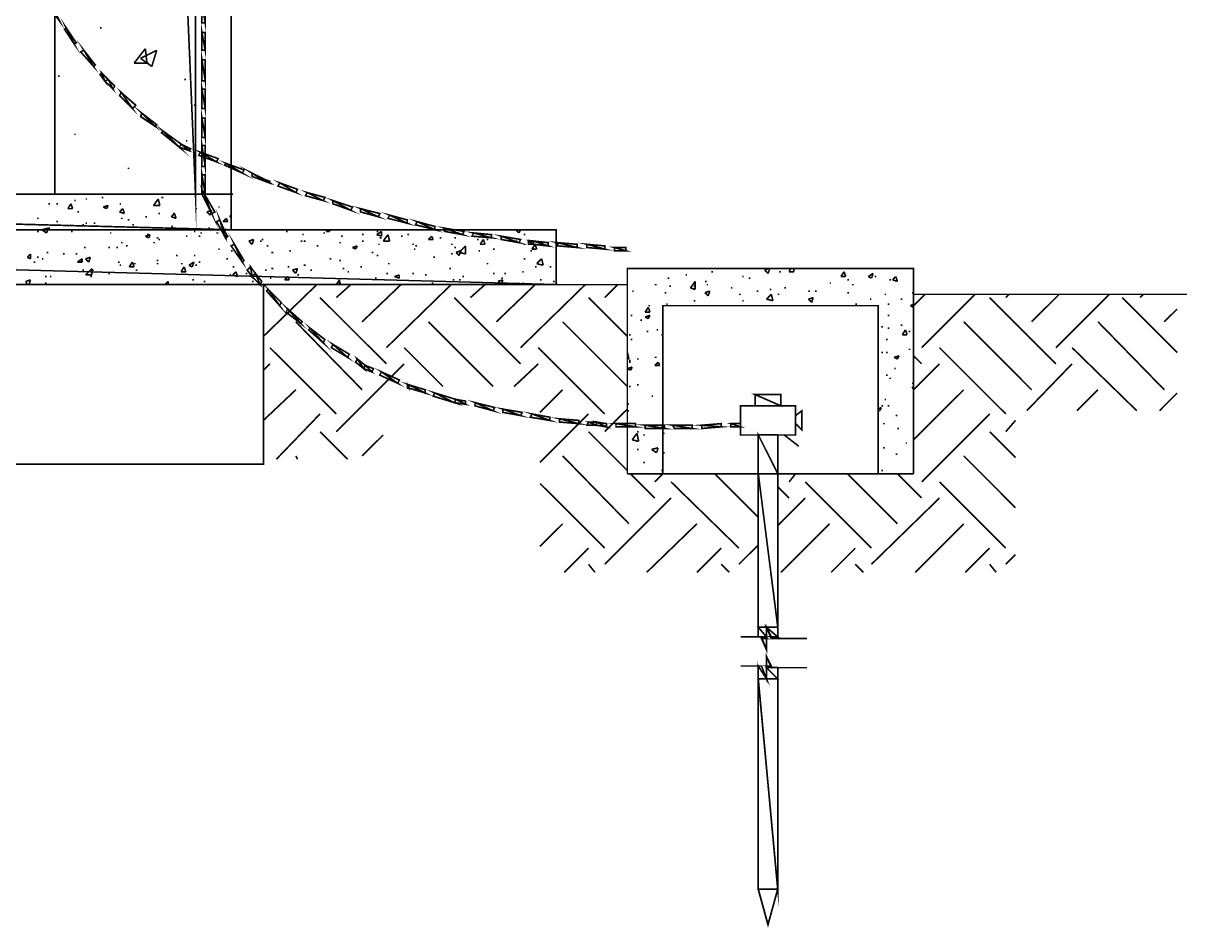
# Model space of a CAD drawing. Header units: metres. Extents: x -593 to 248, y 430 to 1024.
# Drawn here: x -481.19 to -450.65, y 848.84 to 872.57 of the extents above; entities that cross this region are included whole.
import ezdxf

# ---------------------------------------------------------------- set-up
doc = ezdxf.new("R2010")
doc.units = ezdxf.units.M
doc.header["$MEASUREMENT"] = 0
for name, color, linetype in [('C00-00-00-BLACK', 7, 'Continuous'), ('C00-FF-00', 3, 'Continuous'), ('C93-95-97', 253, 'Continuous'), ('C95-49-00', 34, 'Continuous'), ('CFD-AF-16', 40, 'Continuous')]:
    doc.layers.add(name, color=color, linetype=linetype)

msp = doc.modelspace()

# ---------------------------------------------------------------- linework, layer by layer
at = {"layer": 'C00-00-00-BLACK', "const_width": 0.0423}
for points in [[(-480.361, 966.467), (-480.361, 868.083)], [(-476.674, 868.083), (-476.674, 958.754)], [(-476.674, 908.564), (-475.74, 908.564), (-475.74, 868.083)], [(-479.176, 872.449), (-479.134, 872.449)], [(-478.285, 871.517), (-477.989, 871.899)], [(-478.115, 871.645), (-477.692, 871.856)], [(-477.946, 871.517), (-477.989, 871.899)], [(-477.819, 871.433), (-477.692, 871.856)], [(-478.285, 871.517), (-477.903, 871.517)], [(-478.115, 871.645), (-477.819, 871.433)], [(-476.843, 871.687), (-476.801, 871.687)], [(-480.277, 871.177), (-480.235, 871.177)], [(-476.97, 871.091), (-476.927, 871.091)], [(-476.715, 870.415), (-476.674, 870.415)], [(-479.854, 869.653), (-479.812, 869.653)], [(-476.927, 869.483), (-476.885, 869.483)], [(-478.454, 868.761), (-478.412, 868.761)], [(-511.45, 868.083), (-475.74, 868.083)], [(-480.534, 867.83), (-480.491, 867.83)], [(-480.319, 867.83), (-480.277, 867.83)], [(-480.022, 867.703), (-479.938, 867.83)], [(-479.896, 867.703), (-479.938, 867.83)], [(-479.854, 867.914), (-479.812, 867.914)], [(-479.685, 868.083), (-479.642, 868.083)], [(-479.642, 868.083), (-479.599, 868.083)], [(-479.557, 867.956), (-479.515, 867.956)], [(-479.134, 867.999), (-479.092, 867.999)], [(-478.665, 867.83), (-478.624, 867.83)], [(-478.581, 868.083), (-478.538, 868.083)], [(-477.776, 867.787), (-477.65, 867.956)], [(-477.607, 867.787), (-477.65, 867.956)], [(-477.566, 867.999), (-477.52, 867.999)], [(-475.74, 868.083), (-475.74, 867.15)], [(-480.022, 867.703), (-479.896, 867.703)], [(-479.769, 867.617), (-479.726, 867.617)], [(-479.092, 867.746), (-478.962, 867.787)], [(-479.092, 867.746), (-479.007, 867.703)], [(-479.007, 867.703), (-478.962, 867.787)], [(-478.665, 867.617), (-478.581, 867.703)], [(-478.665, 867.617), (-478.538, 867.576)], [(-478.538, 867.576), (-478.581, 867.703)], [(-477.989, 867.491), (-477.946, 867.491)], [(-477.776, 867.787), (-477.607, 867.787)], [(-477.65, 867.576), (-477.607, 867.576)], [(-477.308, 867.491), (-477.224, 867.576)], [(-477.308, 867.491), (-477.181, 867.449)], [(-477.266, 867.576), (-477.224, 867.576)], [(-477.181, 867.449), (-477.224, 867.576)], [(-476.674, 867.703), (-476.631, 867.703)], [(-476.377, 867.617), (-476.249, 867.66)], [(-476.377, 867.617), (-476.292, 867.533)], [(-476.292, 867.533), (-476.249, 867.66)], [(-476.079, 867.746), (-476.036, 867.746)], [(-475.782, 867.491), (-475.74, 867.533)], [(-475.782, 867.491), (-475.74, 867.491)], [(-480.83, 867.449), (-480.787, 867.449)], [(-480.703, 867.15), (-480.534, 867.191)], [(-480.577, 867.065), (-480.534, 867.191)], [(-480.534, 867.191), (-480.491, 867.191)], [(-480.319, 867.364), (-480.277, 867.364)], [(-479.642, 867.28), (-479.599, 867.28)], [(-479.557, 867.321), (-479.515, 867.321)], [(-479.346, 867.321), (-479.303, 867.321)], [(-478.624, 867.449), (-478.581, 867.449)], [(-478.454, 867.407), (-478.412, 867.407)], [(-478.328, 867.28), (-478.285, 867.28)], [(-477.308, 867.237), (-477.266, 867.237)], [(-476.335, 867.191), (-476.292, 867.191)], [(-475.952, 867.364), (-475.866, 867.449)], [(-475.952, 867.364), (-475.824, 867.364)], [(-475.824, 867.364), (-475.866, 867.449)], [(-480.957, 867.15), (-480.914, 867.15)], [(-480.83, 867.107), (-480.787, 867.107)], [(-480.703, 867.15), (-480.577, 867.065)], [(-480.361, 867.15), (-480.319, 867.15)], [(-479.938, 867.107), (-479.896, 867.107)], [(-478.92, 867.065), (-478.877, 867.065)], [(-477.989, 866.981), (-477.862, 867.022)], [(-477.989, 866.981), (-477.903, 866.938)], [(-477.946, 867.022), (-477.903, 867.022)], [(-477.903, 866.938), (-477.862, 867.022)], [(-477.692, 866.938), (-477.65, 866.938)], [(-477.65, 866.895), (-477.607, 866.895)], [(-476.927, 866.981), (-476.885, 866.981)], [(-476.715, 867.107), (-476.674, 867.107)], [(-476.588, 866.981), (-476.547, 866.981)], [(-476.547, 867.065), (-476.504, 867.065)], [(-476.123, 867.065), (-476.079, 867.065)], [(-475.909, 866.938), (-475.866, 866.938)], [(-475.74, 867.15), (-467.215, 867.15), (-467.215, 865.71)], [(-475.401, 867.15), (-475.358, 867.15)], [(-475.317, 867.15), (-475.274, 867.15)], [(-475.274, 866.854), (-475.147, 866.895)], [(-475.19, 866.768), (-475.147, 866.895)], [(-474.935, 866.895), (-474.893, 866.895)], [(-474.298, 867.107), (-474.256, 867.107)], [(-473.874, 867.022), (-473.833, 867.022)], [(-473.704, 867.15), (-473.62, 867.15)], [(-473.62, 867.15), (-473.577, 867.15)], [(-473.324, 867.065), (-473.281, 867.065)], [(-473.24, 867.107), (-473.24, 867.15)], [(-473.24, 867.107), (-473.152, 867.107)], [(-473.152, 867.107), (-473.152, 867.15)], [(-472.855, 866.981), (-472.813, 866.981)], [(-472.305, 867.022), (-472.263, 867.022)], [(-471.924, 867.022), (-471.794, 867.107)], [(-471.924, 867.107), (-471.882, 867.107)], [(-471.924, 867.022), (-471.794, 866.981)], [(-471.84, 866.938), (-471.794, 866.938)], [(-471.794, 866.981), (-471.794, 867.107)], [(-471.751, 866.854), (-471.625, 867.022)], [(-471.584, 866.854), (-471.625, 867.022)], [(-471.287, 866.981), (-471.245, 866.981)], [(-471.118, 867.022), (-471.075, 867.022)], [(-470.567, 866.895), (-470.482, 866.981)], [(-470.567, 866.895), (-470.44, 866.895)], [(-470.44, 866.895), (-470.482, 866.981)], [(-470.267, 866.938), (-470.226, 866.938)], [(-469.887, 866.938), (-469.844, 866.938)], [(-469.294, 866.895), (-469.252, 866.895)], [(-469.209, 866.768), (-469.125, 866.895)], [(-469.082, 866.768), (-469.125, 866.895)], [(-469.04, 866.895), (-468.998, 866.895)], [(-468.783, 867.15), (-468.742, 867.15)], [(-468.276, 867.15), (-468.233, 867.15)], [(-468.276, 867.15), (-468.191, 867.065)], [(-468.191, 867.065), (-468.148, 867.15)], [(-468.064, 867.022), (-468.021, 867.022)], [(-479.599, 866.684), (-479.557, 866.684)], [(-478.962, 866.684), (-478.92, 866.684)], [(-478.751, 866.684), (-478.708, 866.684)], [(-478.624, 866.811), (-478.581, 866.811)], [(-478.497, 866.726), (-478.454, 866.726)], [(-477.776, 866.811), (-477.735, 866.811)], [(-476.079, 866.642), (-476.036, 866.642)], [(-475.74, 866.599), (-475.697, 866.599)], [(-475.274, 866.854), (-475.19, 866.768)], [(-474.978, 866.854), (-474.935, 866.854)], [(-474.808, 866.726), (-474.765, 866.726)], [(-474.213, 866.599), (-474.17, 866.599)], [(-473.916, 866.854), (-473.874, 866.854)], [(-473.833, 866.854), (-473.789, 866.854)], [(-473.494, 866.726), (-473.451, 866.726)], [(-472.898, 866.811), (-472.855, 866.811)], [(-472.559, 866.684), (-472.432, 866.726)], [(-472.559, 866.684), (-472.475, 866.642)], [(-472.475, 866.642), (-472.432, 866.726)], [(-472.305, 866.854), (-472.263, 866.854)], [(-471.882, 866.768), (-471.84, 866.768)], [(-471.751, 866.854), (-471.584, 866.854)], [(-470.991, 866.768), (-470.948, 866.768)], [(-470.948, 866.642), (-470.906, 866.642)], [(-470.906, 866.726), (-470.863, 866.726)], [(-469.971, 866.768), (-469.93, 866.768)], [(-469.887, 866.684), (-469.844, 866.684)], [(-469.844, 866.556), (-469.717, 866.599)], [(-469.76, 866.556), (-469.591, 866.726)], [(-469.76, 866.472), (-469.717, 866.599)], [(-469.591, 866.515), (-469.591, 866.726)], [(-469.252, 866.599), (-469.209, 866.599)], [(-469.209, 866.768), (-469.082, 866.768)], [(-468.869, 866.642), (-468.826, 866.642)], [(-468.276, 866.854), (-468.233, 866.854)], [(-468.064, 866.768), (-468.021, 866.768)], [(-467.895, 866.599), (-467.852, 866.599)], [(-467.852, 866.642), (-467.768, 866.768)], [(-467.852, 866.642), (-467.725, 866.642)], [(-467.725, 866.642), (-467.768, 866.768)], [(-467.598, 866.811), (-467.556, 866.811)], [(-467.256, 866.811), (-467.215, 866.811)], [(-481.084, 866.429), (-481, 866.515)], [(-481.084, 866.429), (-481, 866.388)], [(-481, 866.388), (-481, 866.515)], [(-480.914, 866.303), (-480.873, 866.303)], [(-480.83, 866.429), (-480.787, 866.429)], [(-480.703, 866.388), (-480.661, 866.388)], [(-480.577, 866.556), (-480.534, 866.556)], [(-480.151, 866.515), (-480.108, 866.515)], [(-479.812, 866.515), (-479.769, 866.515)], [(-479.769, 866.303), (-479.642, 866.388)], [(-479.769, 866.303), (-479.642, 866.303)], [(-479.726, 866.345), (-479.685, 866.345)], [(-479.642, 866.303), (-479.642, 866.388)], [(-479.557, 866.388), (-479.43, 866.429)], [(-479.557, 866.388), (-479.473, 866.303)], [(-479.473, 866.303), (-479.43, 866.429)], [(-478.708, 866.303), (-478.665, 866.303)], [(-478.412, 866.176), (-478.328, 866.303)], [(-478.285, 866.176), (-478.328, 866.303)], [(-477.692, 866.345), (-477.65, 866.345)], [(-477.181, 866.472), (-477.14, 866.472)], [(-476.843, 866.219), (-476.715, 866.303)], [(-476.758, 866.176), (-476.715, 866.303)], [(-476.715, 866.472), (-476.674, 866.472)], [(-476.588, 866.303), (-476.547, 866.303)], [(-475.866, 866.388), (-475.824, 866.388)], [(-474.681, 866.556), (-474.636, 866.556)], [(-473.152, 866.388), (-473.109, 866.388)], [(-472.898, 866.345), (-472.855, 866.345)], [(-472.051, 866.556), (-472.009, 866.556)], [(-471.924, 866.472), (-471.882, 866.472)], [(-470.44, 866.429), (-470.397, 866.429)], [(-469.971, 866.515), (-469.93, 866.515)], [(-469.844, 866.556), (-469.76, 866.472)], [(-469.76, 866.556), (-469.591, 866.515)], [(-468.064, 866.388), (-468.021, 866.388)], [(-467.725, 866.26), (-467.598, 866.388)], [(-467.556, 866.219), (-467.598, 866.388)], [(-479.642, 866.092), (-479.599, 866.092)], [(-479.557, 865.964), (-479.389, 866.133)], [(-479.557, 865.964), (-479.389, 865.964)], [(-479.389, 865.964), (-479.389, 866.133)], [(-479.389, 866.092), (-479.346, 866.092)], [(-478.962, 866.006), (-478.92, 866.006)], [(-478.665, 866.219), (-478.624, 866.219)], [(-478.412, 866.176), (-478.285, 866.176)], [(-478.285, 866.26), (-478.242, 866.26)], [(-478.242, 866.092), (-478.201, 866.092)], [(-477.692, 866.26), (-477.65, 866.26)], [(-477.054, 866.26), (-477.011, 866.26)], [(-477.054, 866.049), (-476.97, 866.176)], [(-477.054, 866.049), (-476.927, 866.049)], [(-476.927, 866.049), (-476.97, 866.176)], [(-476.843, 866.219), (-476.758, 866.176)], [(-476.674, 866.219), (-476.631, 866.219)], [(-475.782, 865.964), (-475.74, 865.964)], [(-475.697, 866.176), (-475.654, 866.176)], [(-475.697, 865.964), (-475.613, 866.049)], [(-475.697, 865.964), (-475.57, 865.922)], [(-475.57, 865.922), (-475.613, 866.049)], [(-475.358, 866.006), (-475.317, 866.006)], [(-474.851, 866.092), (-474.808, 866.092)], [(-474.681, 866.133), (-474.636, 866.133)], [(-474.256, 866.176), (-474.213, 866.176)], [(-474.129, 866.092), (-474, 866.133)], [(-474.129, 866.092), (-474.043, 866.006)], [(-474.043, 866.006), (-474, 866.133)], [(-474, 865.964), (-473.959, 865.964)], [(-473.833, 866.219), (-473.789, 866.219)], [(-473.663, 866.092), (-473.62, 866.092)], [(-472.813, 866.133), (-472.771, 866.133)], [(-472.686, 866.049), (-472.644, 866.049)], [(-472.347, 866.176), (-472.305, 866.176)], [(-471.668, 866.006), (-471.625, 866.006)], [(-471.625, 866.26), (-471.584, 866.26)], [(-471.455, 865.922), (-471.329, 865.964)], [(-471.329, 865.88), (-471.329, 865.964)], [(-470.991, 866.006), (-470.948, 866.006)], [(-470.652, 865.964), (-470.609, 865.964)], [(-470.014, 866.133), (-469.971, 866.133)], [(-469.04, 866.26), (-468.998, 866.26)], [(-468.869, 866.006), (-468.826, 866.006)], [(-468.572, 866.006), (-468.53, 866.006)], [(-468.107, 866.049), (-468.064, 866.049)], [(-467.768, 866.176), (-467.725, 866.176)], [(-467.725, 866.26), (-467.556, 866.219)], [(-467.384, 866.176), (-467.342, 866.176)], [(-457.843, 860.749), (-457.843, 866.133), (-465.349, 866.133), (-465.349, 860.749)], [(-463.822, 865.964), (-463.781, 865.964)], [(-463.143, 866.049), (-463.1, 866.049)], [(-461.746, 866.092), (-461.659, 866.133)], [(-461.746, 866.092), (-461.659, 866.006)], [(-461.659, 866.006), (-461.616, 866.133)], [(-461.363, 866.049), (-461.32, 866.049)], [(-461.107, 866.049), (-461.066, 866.133)], [(-461.107, 866.049), (-460.981, 866.049)], [(-461.107, 866.049), (-461.066, 866.049)], [(-460.981, 866.049), (-460.981, 866.133)], [(-459.75, 865.922), (-459.666, 866.049)], [(-459.623, 865.922), (-459.666, 866.049)], [(-459.031, 865.922), (-458.904, 866.006)], [(-458.947, 865.88), (-458.904, 866.006)], [(-521.883, 865.71), (-465.349, 865.71)], [(-474.893, 865.71), (-474.893, 861.003), (-482.907, 861.003), (-482.907, 865.71)], [(-481.126, 865.795), (-481, 865.837)], [(-481.126, 865.795), (-481.084, 865.71)], [(-481.042, 865.71), (-481, 865.837)], [(-480.618, 865.922), (-480.577, 865.922)], [(-480.618, 865.753), (-480.577, 865.753)], [(-480.491, 865.922), (-480.45, 865.922)], [(-479.43, 865.922), (-479.389, 865.922)], [(-477.477, 865.71), (-477.393, 865.795)], [(-477.393, 865.71), (-477.393, 865.795)], [(-476.758, 865.837), (-476.715, 865.837)], [(-476.462, 865.795), (-476.419, 865.795)], [(-475.19, 865.795), (-475.147, 865.795)], [(-474.724, 865.88), (-474.681, 865.88)], [(-474.339, 865.837), (-474.256, 865.922)], [(-474.339, 865.837), (-474.213, 865.837)], [(-474.213, 865.837), (-474.256, 865.922)], [(-472.982, 865.71), (-472.898, 865.837)], [(-472.898, 865.71), (-472.898, 865.837)], [(-472.898, 865.753), (-472.855, 865.753)], [(-471.966, 865.88), (-471.924, 865.88)], [(-471.455, 865.922), (-471.329, 865.88)], [(-470.482, 865.753), (-470.44, 865.753)], [(-469.93, 865.837), (-469.887, 865.837)], [(-469.76, 865.837), (-469.717, 865.837)], [(-469.675, 865.922), (-469.633, 865.922)], [(-468.742, 865.795), (-468.614, 865.837)], [(-468.742, 865.795), (-468.657, 865.71)], [(-468.657, 865.88), (-468.614, 865.88)], [(-468.657, 865.71), (-468.614, 865.837)], [(-468.107, 865.753), (-468.064, 865.753)], [(-467.641, 865.837), (-467.598, 865.837)], [(-467.299, 865.795), (-467.256, 865.795)], [(-464.63, 865.71), (-464.584, 865.71)], [(-464.288, 865.88), (-464.245, 865.88)], [(-464.245, 865.667), (-464.204, 865.667)], [(-463.695, 865.626), (-463.569, 865.795)], [(-463.611, 865.667), (-463.569, 865.667)], [(-463.569, 865.583), (-463.569, 865.795)], [(-463.315, 865.795), (-463.272, 865.795)], [(-463.272, 865.71), (-463.23, 865.71)], [(-462.338, 865.922), (-462.295, 865.922)], [(-462.169, 865.88), (-462.127, 865.88)], [(-460.046, 865.753), (-460.005, 865.753)], [(-459.75, 865.922), (-459.623, 865.922)], [(-459.581, 865.837), (-459.539, 865.837)], [(-459.454, 865.71), (-459.413, 865.71)], [(-459.031, 865.922), (-458.947, 865.88)], [(-458.861, 865.922), (-458.817, 865.922)], [(-458.478, 865.837), (-458.436, 865.837)], [(-458.393, 865.837), (-458.309, 865.922)], [(-458.393, 865.837), (-458.266, 865.795)], [(-458.266, 865.795), (-458.309, 865.922)], [(-465.222, 865.541), (-465.18, 865.541)], [(-464.373, 865.498), (-464.331, 865.498)], [(-463.695, 865.626), (-463.569, 865.583)], [(-463.315, 865.498), (-463.187, 865.541)], [(-463.315, 865.498), (-463.23, 865.414)], [(-463.23, 865.414), (-463.187, 865.541)], [(-462.634, 865.626), (-462.592, 865.626)], [(-462.424, 865.456), (-462.381, 865.456)], [(-461.958, 865.541), (-461.915, 865.541)], [(-461.7, 865.33), (-461.573, 865.456)], [(-461.616, 865.583), (-461.573, 865.583)], [(-461.532, 865.287), (-461.573, 865.456)], [(-461.404, 865.456), (-461.363, 865.456)], [(-461.234, 865.626), (-461.193, 865.626)], [(-460.601, 865.541), (-460.558, 865.541)], [(-460.601, 865.33), (-460.474, 865.371)], [(-460.515, 865.244), (-460.474, 865.371)], [(-460.431, 865.541), (-460.388, 865.541)], [(-459.581, 865.498), (-459.539, 865.498)], [(-458.605, 865.456), (-458.562, 865.456)], [(-457.886, 865.498), (-457.843, 865.498)], [(-457.843, 865.456), (-450.676, 865.456)], [(-464.883, 864.988), (-464.799, 865.115)], [(-464.799, 865.158), (-464.757, 865.158)], [(-464.757, 864.988), (-464.799, 865.115)], [(-458.775, 860.749), (-458.775, 865.158), (-464.415, 865.158), (-464.415, 860.749)], [(-464.331, 865.2), (-464.288, 865.2)], [(-463.611, 865.287), (-463.569, 865.287)], [(-462.338, 865.287), (-462.295, 865.287)], [(-461.7, 865.33), (-461.532, 865.287)], [(-460.601, 865.33), (-460.515, 865.244)], [(-459.37, 865.2), (-459.327, 865.2)], [(-458.988, 865.33), (-458.947, 865.33)], [(-458.521, 865.2), (-458.478, 865.2)], [(-458.182, 865.33), (-458.139, 865.33)], [(-457.927, 865.158), (-457.843, 865.2)], [(-457.927, 865.158), (-457.843, 865.115)], [(-465.265, 864.903), (-465.222, 864.903)], [(-465.01, 864.776), (-464.969, 864.776)], [(-464.883, 864.988), (-464.757, 864.988)], [(-464.883, 864.861), (-464.757, 864.903)], [(-464.883, 864.861), (-464.799, 864.819)], [(-464.799, 864.819), (-464.757, 864.903)], [(-458.521, 864.903), (-458.478, 864.903)], [(-464.841, 864.48), (-464.799, 864.48)], [(-464.584, 864.522), (-464.542, 864.522)], [(-458.689, 864.606), (-458.648, 864.606)], [(-458.521, 864.565), (-458.478, 864.565)], [(-458.182, 864.649), (-458.139, 864.649)], [(-458.139, 864.396), (-458.055, 864.522)], [(-458.013, 864.396), (-458.055, 864.522)], [(-457.97, 864.48), (-457.927, 864.48)], [(-465.307, 864.396), (-465.265, 864.396)], [(-465.265, 864.269), (-465.222, 864.269)], [(-464.457, 864.396), (-464.415, 864.396)], [(-458.562, 864.269), (-458.521, 864.269)], [(-458.139, 864.396), (-458.013, 864.396)], [(-465.349, 863.887), (-465.349, 863.93)], [(-465.307, 863.76), (-465.349, 863.93)], [(-458.689, 863.93), (-458.648, 863.93)], [(-458.562, 863.93), (-458.521, 863.93)], [(-458.352, 863.803), (-458.225, 863.844)], [(-458.266, 863.76), (-458.225, 863.844)], [(-457.97, 864.014), (-457.927, 864.014)], [(-465.349, 863.76), (-465.307, 863.76)], [(-465.349, 863.507), (-465.222, 863.548)], [(-465.307, 863.718), (-465.265, 863.718)], [(-465.307, 863.676), (-465.265, 863.676)], [(-465.265, 863.464), (-465.222, 863.548)], [(-465.096, 863.76), (-465.053, 863.76)], [(-464.63, 863.803), (-464.584, 863.803)], [(-464.63, 863.591), (-464.542, 863.676)], [(-464.63, 863.591), (-464.5, 863.591)], [(-464.5, 863.591), (-464.542, 863.676)], [(-458.352, 863.803), (-458.266, 863.76)], [(-465.349, 863.507), (-465.265, 863.464)], [(-458.562, 863.337), (-458.521, 863.337)], [(-458.478, 863.252), (-458.436, 863.252)], [(-458.352, 863.507), (-458.309, 863.507)], [(-465.307, 863.038), (-465.265, 863.038)], [(-465.096, 863.081), (-465.053, 863.081)], [(-457.886, 863.122), (-457.843, 863.122)], [(-457.886, 862.995), (-457.843, 863.038)], [(-457.886, 862.995), (-457.843, 862.995)], [(-464.714, 862.785), (-464.673, 862.785)], [(-461.32, 862.53), (-461.32, 862.826), (-461.999, 862.826), (-461.999, 862.53)], [(-458.605, 862.699), (-458.562, 862.699)], [(-465.349, 862.572), (-465.307, 862.572)], [(-465.349, 862.403), (-465.307, 862.403)], [(-460.938, 862.276), (-460.77, 862.403), (-460.77, 861.894), (-460.938, 862.064)], [(-458.775, 862.445), (-458.689, 862.488)], [(-458.775, 862.403), (-458.732, 862.403)], [(-458.732, 862.403), (-458.689, 862.488)], [(-458.689, 862.53), (-458.648, 862.53)], [(-458.521, 862.53), (-458.478, 862.53)], [(-458.648, 862.064), (-458.605, 862.064)], [(-458.309, 862.276), (-458.266, 862.276)], [(-465.222, 861.641), (-465.096, 861.81)], [(-465.096, 861.853), (-465.053, 861.853)], [(-465.053, 861.598), (-465.096, 861.81)], [(-464.926, 861.767), (-464.883, 861.767)], [(-464.457, 861.98), (-464.415, 861.98)], [(-464.415, 861.81), (-464.373, 861.81)], [(-461.915, 861.767), (-461.915, 856.469)], [(-461.404, 861.767), (-461.404, 856.426)], [(-461.234, 861.767), (-460.854, 861.471)], [(-458.266, 861.937), (-458.225, 861.937)], [(-465.222, 861.641), (-465.053, 861.598)], [(-465.096, 861.387), (-465.053, 861.387)], [(-464.714, 861.387), (-464.542, 861.43)], [(-464.714, 861.387), (-464.584, 861.302)], [(-464.584, 861.302), (-464.542, 861.43)], [(-458.648, 861.43), (-458.605, 861.43)], [(-458.055, 861.557), (-458.013, 861.557)], [(-464.415, 861.302), (-464.373, 861.302)], [(-458.309, 861.261), (-458.266, 861.261)], [(-465.349, 860.876), (-465.349, 860.961)], [(-464.926, 861.046), (-464.883, 861.046)], [(-464.457, 860.835), (-464.415, 860.835)], [(-458.689, 860.835), (-458.648, 860.835)], [(-465.349, 860.749), (-457.843, 860.749)], [(-460.642, 856.426), (-461.573, 856.426), (-461.7, 856.723), (-461.7, 856.13), (-461.83, 856.469), (-462.381, 856.469)], [(-460.642, 855.664), (-461.573, 855.664), (-461.7, 855.96), (-461.7, 855.368), (-461.83, 855.707), (-462.381, 855.707)], [(-461.915, 855.707), (-461.915, 849.856), (-461.659, 848.923), (-461.404, 849.856), (-461.404, 855.664)]]:
    msp.add_lwpolyline(points, dxfattribs=at)
msp.add_lwpolyline([(-460.938, 861.767), (-462.381, 861.767), (-462.381, 862.53), (-460.938, 862.53), (-460.938, 861.767)], close=True, dxfattribs=at)
at = {"layer": 'C00-FF-00', "const_width": 0.0423}
for points in [[(-476.504, 873.084), (-476.419, 872.576), (-476.504, 872.576), (-476.504, 873.084)], [(-480.577, 873.084), (-480.491, 873.127), (-480.235, 872.618), (-480.577, 873.084)], [(-476.419, 873.084), (-476.504, 873.084), (-476.419, 872.576), (-476.419, 873.084)], [(-480.065, 872.449), (-479.854, 872.026), (-479.812, 872.069), (-480.065, 872.449)], [(-480.108, 872.408), (-480.065, 872.449), (-479.854, 872.026), (-480.108, 872.408)], [(-476.504, 872.322), (-476.419, 871.856), (-476.504, 871.856), (-476.504, 872.322)], [(-479.599, 871.856), (-479.346, 871.433), (-479.303, 871.476), (-479.599, 871.856)], [(-476.419, 872.322), (-476.504, 872.322), (-476.419, 871.856), (-476.419, 872.322)], [(-479.685, 871.815), (-479.599, 871.856), (-479.346, 871.433), (-479.685, 871.815)], [(-476.504, 871.603), (-476.419, 871.053), (-476.504, 871.053), (-476.504, 871.603)], [(-476.419, 871.603), (-476.504, 871.603), (-476.419, 871.053), (-476.419, 871.603)], [(-479.176, 871.219), (-479.134, 871.261), (-479.05, 871.05), (-479.176, 871.219)], [(-479.134, 871.261), (-479.05, 871.05), (-478.962, 871.091), (-479.134, 871.261)], [(-478.962, 871.091), (-478.835, 870.838), (-478.793, 870.922), (-478.962, 871.091)], [(-479.05, 871.05), (-478.962, 871.091), (-478.835, 870.838), (-479.05, 871.05)], [(-478.624, 870.754), (-478.328, 870.329), (-478.242, 870.415), (-478.624, 870.754)], [(-476.504, 870.838), (-476.419, 870.329), (-476.504, 870.329), (-476.504, 870.838)], [(-478.665, 870.668), (-478.624, 870.754), (-478.328, 870.329), (-478.665, 870.668)], [(-476.419, 870.838), (-476.504, 870.838), (-476.419, 870.329), (-476.419, 870.838)], [(-478.073, 870.203), (-477.735, 869.864), (-477.692, 869.906), (-478.073, 870.203)], [(-476.504, 870.076), (-476.419, 869.567), (-476.504, 869.567), (-476.504, 870.076)], [(-478.115, 870.118), (-478.073, 870.203), (-477.735, 869.864), (-478.115, 870.118)], [(-476.419, 870.076), (-476.504, 870.076), (-476.419, 869.567), (-476.419, 870.076)], [(-477.52, 869.737), (-477.097, 869.314), (-477.054, 869.399), (-477.52, 869.737)], [(-477.566, 869.695), (-477.52, 869.737), (-477.097, 869.314), (-477.566, 869.695)], [(-477.054, 869.399), (-476.843, 869.227), (-476.801, 869.271), (-477.054, 869.399)], [(-477.097, 869.314), (-477.054, 869.399), (-476.843, 869.227), (-477.097, 869.314)], [(-476.419, 869.356), (-476.504, 869.356), (-476.419, 868.805), (-476.419, 869.356)], [(-476.504, 869.356), (-476.419, 868.805), (-476.504, 868.805), (-476.504, 869.356)], [(-476.547, 869.184), (-476.123, 868.931), (-476.079, 869.015), (-476.547, 869.184)], [(-476.588, 869.1), (-476.547, 869.184), (-476.123, 868.931), (-476.588, 869.1)], [(-476.504, 868.592), (-476.419, 868.083), (-476.504, 868.083), (-476.504, 868.592)], [(-475.866, 868.888), (-475.443, 868.634), (-475.401, 868.719), (-475.866, 868.888)], [(-475.909, 868.845), (-475.866, 868.888), (-475.443, 868.634), (-475.909, 868.845)], [(-475.19, 868.634), (-474.851, 868.422), (-474.851, 868.465), (-475.19, 868.634)], [(-476.419, 868.592), (-476.504, 868.592), (-476.419, 868.083), (-476.419, 868.592)], [(-475.19, 868.549), (-475.19, 868.634), (-474.851, 868.422), (-475.19, 868.549)], [(-474.851, 868.465), (-474.724, 868.38), (-474.724, 868.422), (-474.851, 868.465)], [(-474.851, 868.422), (-474.851, 868.465), (-474.724, 868.38), (-474.851, 868.422)], [(-474.466, 868.38), (-474.043, 868.126), (-473.999, 868.21), (-474.466, 868.38)], [(-476.462, 868.126), (-476.249, 867.576), (-476.165, 867.617), (-476.462, 868.126)], [(-476.504, 868.083), (-476.462, 868.126), (-476.249, 867.576), (-476.504, 868.083)], [(-474.509, 868.295), (-474.466, 868.38), (-474.043, 868.126), (-474.509, 868.295)], [(-473.747, 868.126), (-473.324, 867.914), (-473.281, 867.999), (-473.747, 868.126)], [(-473.789, 868.042), (-473.747, 868.126), (-473.324, 867.914), (-473.789, 868.042)], [(-473.068, 867.914), (-472.602, 867.66), (-472.559, 867.746), (-473.068, 867.914)], [(-473.068, 867.83), (-473.068, 867.914), (-472.602, 867.66), (-473.068, 867.83)], [(-476.036, 867.407), (-475.909, 866.981), (-475.866, 867.022), (-476.036, 867.407)], [(-472.347, 867.703), (-471.882, 867.491), (-471.84, 867.576), (-472.347, 867.703)], [(-472.347, 867.617), (-472.347, 867.703), (-471.882, 867.491), (-472.347, 867.617)], [(-471.584, 867.533), (-471.118, 867.321), (-471.118, 867.407), (-471.584, 867.533)], [(-471.625, 867.449), (-471.584, 867.533), (-471.118, 867.321), (-471.625, 867.449)], [(-476.123, 867.364), (-476.036, 867.407), (-475.909, 866.981), (-476.123, 867.364)], [(-470.863, 867.364), (-470.397, 867.152), (-470.397, 867.237), (-470.863, 867.364)], [(-470.906, 867.28), (-470.863, 867.364), (-470.397, 867.152), (-470.906, 867.28)], [(-470.141, 867.191), (-469.675, 867.022), (-469.633, 867.107), (-470.141, 867.191)], [(-470.141, 867.107), (-470.141, 867.191), (-469.675, 867.022), (-470.141, 867.107)], [(-475.909, 866.981), (-475.866, 867.022), (-475.866, 866.938), (-475.909, 866.981)], [(-475.866, 867.022), (-475.866, 866.938), (-475.824, 866.981), (-475.866, 867.022)], [(-475.654, 866.768), (-475.443, 866.303), (-475.401, 866.345), (-475.654, 866.768)], [(-469.379, 867.065), (-468.91, 866.938), (-468.91, 867.022), (-469.379, 867.065)], [(-469.421, 866.981), (-469.379, 867.065), (-468.91, 866.938), (-469.421, 866.981)], [(-468.657, 866.981), (-468.191, 866.811), (-468.148, 866.895), (-468.657, 866.981)], [(-468.657, 866.895), (-468.657, 866.981), (-468.191, 866.811), (-468.657, 866.895)], [(-467.81, 866.854), (-467.426, 866.726), (-467.426, 866.811), (-467.81, 866.854)], [(-475.74, 866.726), (-475.654, 866.768), (-475.443, 866.303), (-475.74, 866.726)], [(-467.937, 866.854), (-467.81, 866.768), (-467.81, 866.854), (-467.937, 866.854)], [(-467.937, 866.768), (-467.937, 866.854), (-467.81, 866.768), (-467.937, 866.768)], [(-467.81, 866.768), (-467.81, 866.854), (-467.426, 866.726), (-467.81, 866.768)], [(-467.172, 866.811), (-466.664, 866.684), (-466.664, 866.768), (-467.172, 866.811)], [(-467.172, 866.726), (-467.172, 866.811), (-466.664, 866.684), (-467.172, 866.726)], [(-466.41, 866.768), (-465.942, 866.642), (-465.942, 866.726), (-466.41, 866.768)], [(-466.41, 866.684), (-466.41, 866.768), (-465.942, 866.642), (-466.41, 866.684)], [(-465.688, 866.684), (-465.392, 866.599), (-465.392, 866.684), (-465.688, 866.684)], [(-465.688, 866.599), (-465.688, 866.684), (-465.392, 866.599), (-465.688, 866.599)], [(-475.317, 866.092), (-475.231, 866.176), (-475.19, 865.922), (-475.317, 866.092)], [(-475.231, 866.176), (-475.19, 865.922), (-475.104, 866.006), (-475.231, 866.176)], [(-475.19, 865.922), (-475.104, 866.006), (-474.978, 865.71), (-475.19, 865.922)], [(-475.104, 866.006), (-474.978, 865.71), (-474.935, 865.795), (-475.104, 866.006)], [(-474.765, 865.583), (-474.466, 865.158), (-474.425, 865.244), (-474.765, 865.583)], [(-474.808, 865.541), (-474.765, 865.583), (-474.466, 865.158), (-474.808, 865.541)], [(-474.256, 865.072), (-473.916, 864.692), (-473.874, 864.735), (-474.256, 865.072)], [(-474.298, 864.988), (-474.256, 865.072), (-473.916, 864.692), (-474.298, 864.988)], [(-473.663, 864.565), (-473.324, 864.183), (-473.281, 864.269), (-473.663, 864.565)], [(-473.704, 864.522), (-473.663, 864.565), (-473.324, 864.183), (-473.704, 864.522)], [(-473.068, 864.142), (-472.686, 863.803), (-472.644, 863.887), (-473.068, 864.142)], [(-473.109, 864.057), (-473.068, 864.142), (-472.686, 863.803), (-473.109, 864.057)], [(-472.432, 863.76), (-472.263, 863.507), (-472.22, 863.591), (-472.432, 863.76)], [(-472.475, 863.676), (-472.432, 863.76), (-472.263, 863.507), (-472.475, 863.676)], [(-472.22, 863.591), (-472.051, 863.421), (-472.009, 863.507), (-472.22, 863.591)], [(-472.263, 863.507), (-472.22, 863.591), (-472.051, 863.421), (-472.263, 863.507)], [(-471.794, 863.421), (-471.371, 863.122), (-471.329, 863.21), (-471.794, 863.421)], [(-471.84, 863.337), (-471.794, 863.421), (-471.371, 863.122), (-471.84, 863.337)], [(-471.075, 863.081), (-470.652, 862.869), (-470.652, 862.953), (-471.075, 863.081)], [(-471.118, 863.081), (-471.075, 862.995), (-471.075, 863.081), (-471.118, 863.081)], [(-471.118, 862.995), (-471.118, 863.081), (-471.075, 862.995), (-471.118, 862.995)], [(-471.075, 862.995), (-471.075, 863.081), (-470.652, 862.869), (-471.075, 862.995)], [(-470.397, 862.869), (-469.887, 862.615), (-469.844, 862.699), (-470.397, 862.869)], [(-470.44, 862.785), (-470.397, 862.869), (-469.887, 862.615), (-470.44, 862.785)], [(-469.844, 862.699), (-469.591, 862.572), (-469.591, 862.656), (-469.844, 862.699)], [(-469.887, 862.615), (-469.844, 862.699), (-469.591, 862.572), (-469.887, 862.615)], [(-469.337, 862.615), (-468.871, 862.403), (-468.829, 862.488), (-469.337, 862.615)], [(-469.337, 862.53), (-469.337, 862.615), (-468.871, 862.403), (-469.337, 862.53)], [(-468.614, 862.445), (-468.148, 862.276), (-468.107, 862.36), (-468.614, 862.445)], [(-468.614, 862.36), (-468.614, 862.445), (-468.148, 862.276), (-468.614, 862.36)], [(-467.852, 862.319), (-467.384, 862.149), (-467.384, 862.233), (-467.852, 862.319)], [(-467.895, 862.233), (-467.852, 862.319), (-467.384, 862.149), (-467.895, 862.233)], [(-467.13, 862.191), (-466.622, 862.064), (-466.622, 862.149), (-467.13, 862.191)], [(-467.13, 862.106), (-467.13, 862.191), (-466.622, 862.064), (-467.13, 862.106)], [(-466.367, 862.106), (-466.157, 862.023), (-466.157, 862.106), (-466.367, 862.106)], [(-466.41, 862.023), (-466.367, 862.106), (-466.157, 862.023), (-466.41, 862.023)], [(-466.157, 862.106), (-465.899, 861.98), (-465.899, 862.064), (-466.157, 862.106)], [(-466.157, 862.023), (-466.157, 862.106), (-465.899, 861.98), (-466.157, 862.023)], [(-465.646, 862.064), (-465.137, 861.98), (-465.137, 862.064), (-465.646, 862.064)], [(-465.646, 861.98), (-465.646, 862.064), (-465.137, 861.98), (-465.646, 861.98)], [(-464.883, 862.023), (-464.376, 861.937), (-464.376, 862.023), (-464.883, 862.023)], [(-464.883, 861.937), (-464.883, 862.023), (-464.376, 861.937), (-464.883, 861.937)], [(-464.161, 862.023), (-463.653, 861.937), (-463.653, 862.023), (-464.161, 862.023)], [(-464.118, 861.937), (-464.161, 862.023), (-463.653, 861.937), (-464.118, 861.937)], [(-463.399, 862.023), (-462.888, 861.98), (-462.888, 862.064), (-463.399, 862.023)], [(-463.399, 861.937), (-463.399, 862.023), (-462.888, 861.98), (-463.399, 861.937)], [(-462.634, 862.064), (-462.381, 861.98), (-462.381, 862.064), (-462.634, 862.064)], [(-462.634, 861.98), (-462.634, 862.064), (-462.381, 861.98), (-462.634, 861.98)]]:
    msp.add_lwpolyline(points, close=True, dxfattribs=at)
at = {"layer": 'C00-FF-00'}
for points in [[(-480.108, 872.408), (-480.065, 872.449), (-479.854, 872.026), (-480.108, 872.408)], [(-480.065, 872.449), (-479.854, 872.026), (-479.812, 872.069), (-480.065, 872.449)], [(-476.419, 872.322), (-476.504, 872.322), (-476.419, 871.856), (-476.419, 872.322)], [(-476.504, 872.322), (-476.419, 871.856), (-476.504, 871.856), (-476.504, 872.322)], [(-479.685, 871.815), (-479.599, 871.856), (-479.346, 871.433), (-479.685, 871.815)], [(-479.599, 871.856), (-479.346, 871.433), (-479.303, 871.476), (-479.599, 871.856)], [(-476.419, 871.603), (-476.504, 871.603), (-476.419, 871.053), (-476.419, 871.603)], [(-476.504, 871.603), (-476.419, 871.053), (-476.504, 871.053), (-476.504, 871.603)], [(-479.176, 871.219), (-479.134, 871.261), (-479.05, 871.05), (-479.176, 871.219)], [(-479.134, 871.261), (-479.05, 871.05), (-478.962, 871.091), (-479.134, 871.261)], [(-479.05, 871.05), (-478.962, 871.091), (-478.835, 870.838), (-479.05, 871.05)], [(-478.962, 871.091), (-478.835, 870.838), (-478.793, 870.922), (-478.962, 871.091)], [(-478.665, 870.668), (-478.624, 870.754), (-478.328, 870.329), (-478.665, 870.668)], [(-478.624, 870.754), (-478.328, 870.329), (-478.242, 870.415), (-478.624, 870.754)], [(-476.419, 870.838), (-476.504, 870.838), (-476.419, 870.329), (-476.419, 870.838)], [(-476.504, 870.838), (-476.419, 870.329), (-476.504, 870.329), (-476.504, 870.838)], [(-478.115, 870.118), (-478.073, 870.203), (-477.735, 869.864), (-478.115, 870.118)], [(-478.073, 870.203), (-477.735, 869.864), (-477.692, 869.906), (-478.073, 870.203)], [(-476.419, 870.076), (-476.504, 870.076), (-476.419, 869.567), (-476.419, 870.076)], [(-476.504, 870.076), (-476.419, 869.567), (-476.504, 869.567), (-476.504, 870.076)], [(-477.566, 869.695), (-477.52, 869.737), (-477.097, 869.314), (-477.566, 869.695)], [(-477.52, 869.737), (-477.097, 869.314), (-477.054, 869.399), (-477.52, 869.737)], [(-477.097, 869.314), (-477.054, 869.399), (-476.843, 869.227), (-477.097, 869.314)], [(-477.054, 869.399), (-476.843, 869.227), (-476.801, 869.271), (-477.054, 869.399)], [(-476.419, 869.356), (-476.504, 869.356), (-476.419, 868.805), (-476.419, 869.356)], [(-476.504, 869.356), (-476.419, 868.805), (-476.504, 868.805), (-476.504, 869.356)], [(-476.588, 869.1), (-476.547, 869.184), (-476.123, 868.931), (-476.588, 869.1)], [(-476.547, 869.184), (-476.123, 868.931), (-476.079, 869.015), (-476.547, 869.184)], [(-475.909, 868.845), (-475.866, 868.888), (-475.443, 868.634), (-475.909, 868.845)], [(-475.866, 868.888), (-475.443, 868.634), (-475.401, 868.719), (-475.866, 868.888)], [(-476.419, 868.592), (-476.504, 868.592), (-476.419, 868.083), (-476.419, 868.592)], [(-476.504, 868.592), (-476.419, 868.083), (-476.504, 868.083), (-476.504, 868.592)], [(-475.19, 868.549), (-475.19, 868.634), (-474.851, 868.422), (-475.19, 868.549)], [(-475.19, 868.634), (-474.851, 868.422), (-474.851, 868.465), (-475.19, 868.634)], [(-474.851, 868.422), (-474.851, 868.465), (-474.724, 868.38), (-474.851, 868.422)], [(-474.851, 868.465), (-474.724, 868.38), (-474.724, 868.422), (-474.851, 868.465)], [(-476.504, 868.083), (-476.462, 868.126), (-476.249, 867.576), (-476.504, 868.083)], [(-476.462, 868.126), (-476.249, 867.576), (-476.165, 867.617), (-476.462, 868.126)], [(-474.509, 868.295), (-474.466, 868.38), (-474.043, 868.126), (-474.509, 868.295)], [(-474.466, 868.38), (-474.043, 868.126), (-473.999, 868.21), (-474.466, 868.38)], [(-473.789, 868.042), (-473.747, 868.126), (-473.324, 867.914), (-473.789, 868.042)], [(-473.747, 868.126), (-473.324, 867.914), (-473.281, 867.999), (-473.747, 868.126)], [(-473.068, 867.83), (-473.068, 867.914), (-472.602, 867.66), (-473.068, 867.83)], [(-473.068, 867.914), (-472.602, 867.66), (-472.559, 867.746), (-473.068, 867.914)], [(-472.347, 867.617), (-472.347, 867.703), (-471.882, 867.491), (-472.347, 867.617)], [(-472.347, 867.703), (-471.882, 867.491), (-471.84, 867.576), (-472.347, 867.703)], [(-471.625, 867.449), (-471.584, 867.533), (-471.118, 867.321), (-471.625, 867.449)], [(-471.584, 867.533), (-471.118, 867.321), (-471.118, 867.407), (-471.584, 867.533)], [(-476.123, 867.364), (-476.036, 867.407), (-475.909, 866.981), (-476.123, 867.364)], [(-476.036, 867.407), (-475.909, 866.981), (-475.866, 867.022), (-476.036, 867.407)], [(-470.906, 867.28), (-470.863, 867.364), (-470.397, 867.152), (-470.906, 867.28)], [(-470.863, 867.364), (-470.397, 867.152), (-470.397, 867.237), (-470.863, 867.364)], [(-475.909, 866.981), (-475.866, 867.022), (-475.866, 866.938), (-475.909, 866.981)], [(-475.866, 867.022), (-475.866, 866.938), (-475.824, 866.981), (-475.866, 867.022)], [(-470.141, 867.107), (-470.141, 867.191), (-469.675, 867.022), (-470.141, 867.107)], [(-470.141, 867.191), (-469.675, 867.022), (-469.633, 867.107), (-470.141, 867.191)], [(-469.421, 866.981), (-469.379, 867.065), (-468.91, 866.938), (-469.421, 866.981)], [(-469.379, 867.065), (-468.91, 866.938), (-468.91, 867.022), (-469.379, 867.065)], [(-468.657, 866.895), (-468.657, 866.981), (-468.191, 866.811), (-468.657, 866.895)], [(-468.657, 866.981), (-468.191, 866.811), (-468.148, 866.895), (-468.657, 866.981)], [(-475.74, 866.726), (-475.654, 866.768), (-475.443, 866.303), (-475.74, 866.726)], [(-475.654, 866.768), (-475.443, 866.303), (-475.401, 866.345), (-475.654, 866.768)], [(-467.937, 866.768), (-467.937, 866.854), (-467.81, 866.768), (-467.937, 866.768)], [(-467.937, 866.854), (-467.81, 866.768), (-467.81, 866.854), (-467.937, 866.854)], [(-467.81, 866.768), (-467.81, 866.854), (-467.426, 866.726), (-467.81, 866.768)], [(-467.81, 866.854), (-467.426, 866.726), (-467.426, 866.811), (-467.81, 866.854)], [(-467.172, 866.726), (-467.172, 866.811), (-466.664, 866.684), (-467.172, 866.726)], [(-467.172, 866.811), (-466.664, 866.684), (-466.664, 866.768), (-467.172, 866.811)], [(-466.41, 866.684), (-466.41, 866.768), (-465.942, 866.642), (-466.41, 866.684)], [(-466.41, 866.768), (-465.942, 866.642), (-465.942, 866.726), (-466.41, 866.768)], [(-465.688, 866.599), (-465.688, 866.684), (-465.392, 866.599), (-465.688, 866.599)], [(-465.688, 866.684), (-465.392, 866.599), (-465.392, 866.684), (-465.688, 866.684)], [(-475.317, 866.092), (-475.231, 866.176), (-475.19, 865.922), (-475.317, 866.092)], [(-475.231, 866.176), (-475.19, 865.922), (-475.104, 866.006), (-475.231, 866.176)], [(-475.19, 865.922), (-475.104, 866.006), (-474.978, 865.71), (-475.19, 865.922)], [(-475.104, 866.006), (-474.978, 865.71), (-474.935, 865.795), (-475.104, 866.006)], [(-474.808, 865.541), (-474.765, 865.583), (-474.466, 865.158), (-474.808, 865.541)], [(-474.765, 865.583), (-474.466, 865.158), (-474.425, 865.244), (-474.765, 865.583)], [(-474.298, 864.988), (-474.256, 865.072), (-473.916, 864.692), (-474.298, 864.988)], [(-474.256, 865.072), (-473.916, 864.692), (-473.874, 864.735), (-474.256, 865.072)], [(-473.704, 864.522), (-473.663, 864.565), (-473.324, 864.183), (-473.704, 864.522)], [(-473.663, 864.565), (-473.324, 864.183), (-473.281, 864.269), (-473.663, 864.565)], [(-473.109, 864.057), (-473.068, 864.142), (-472.686, 863.803), (-473.109, 864.057)], [(-473.068, 864.142), (-472.686, 863.803), (-472.644, 863.887), (-473.068, 864.142)], [(-472.475, 863.676), (-472.432, 863.76), (-472.263, 863.507), (-472.475, 863.676)], [(-472.432, 863.76), (-472.263, 863.507), (-472.22, 863.591), (-472.432, 863.76)], [(-472.263, 863.507), (-472.22, 863.591), (-472.051, 863.421), (-472.263, 863.507)], [(-472.22, 863.591), (-472.051, 863.421), (-472.009, 863.507), (-472.22, 863.591)], [(-471.84, 863.337), (-471.794, 863.421), (-471.371, 863.122), (-471.84, 863.337)], [(-471.794, 863.421), (-471.371, 863.122), (-471.329, 863.21), (-471.794, 863.421)], [(-471.118, 862.995), (-471.118, 863.081), (-471.075, 862.995), (-471.118, 862.995)], [(-471.118, 863.081), (-471.075, 862.995), (-471.075, 863.081), (-471.118, 863.081)], [(-471.075, 862.995), (-471.075, 863.081), (-470.652, 862.869), (-471.075, 862.995)], [(-471.075, 863.081), (-470.652, 862.869), (-470.652, 862.953), (-471.075, 863.081)], [(-470.44, 862.785), (-470.397, 862.869), (-469.887, 862.615), (-470.44, 862.785)], [(-470.397, 862.869), (-469.887, 862.615), (-469.844, 862.699), (-470.397, 862.869)], [(-469.887, 862.615), (-469.844, 862.699), (-469.591, 862.572), (-469.887, 862.615)], [(-469.844, 862.699), (-469.591, 862.572), (-469.591, 862.656), (-469.844, 862.699)], [(-469.337, 862.53), (-469.337, 862.615), (-468.871, 862.403), (-469.337, 862.53)], [(-469.337, 862.615), (-468.871, 862.403), (-468.829, 862.488), (-469.337, 862.615)], [(-468.614, 862.36), (-468.614, 862.445), (-468.148, 862.276), (-468.614, 862.36)], [(-468.614, 862.445), (-468.148, 862.276), (-468.107, 862.36), (-468.614, 862.445)], [(-467.895, 862.233), (-467.852, 862.319), (-467.384, 862.149), (-467.895, 862.233)], [(-467.852, 862.319), (-467.384, 862.149), (-467.384, 862.233), (-467.852, 862.319)], [(-467.13, 862.106), (-467.13, 862.191), (-466.622, 862.064), (-467.13, 862.106)], [(-467.13, 862.191), (-466.622, 862.064), (-466.622, 862.149), (-467.13, 862.191)], [(-466.41, 862.023), (-466.367, 862.106), (-466.157, 862.023), (-466.41, 862.023)], [(-466.367, 862.106), (-466.157, 862.023), (-466.157, 862.106), (-466.367, 862.106)], [(-466.157, 862.023), (-466.157, 862.106), (-465.899, 861.98), (-466.157, 862.023)], [(-466.157, 862.106), (-465.899, 861.98), (-465.899, 862.064), (-466.157, 862.106)], [(-465.646, 861.98), (-465.646, 862.064), (-465.137, 861.98), (-465.646, 861.98)], [(-465.646, 862.064), (-465.137, 861.98), (-465.137, 862.064), (-465.646, 862.064)], [(-464.883, 861.937), (-464.883, 862.023), (-464.376, 861.937), (-464.883, 861.937)], [(-464.883, 862.023), (-464.376, 861.937), (-464.376, 862.023), (-464.883, 862.023)], [(-464.118, 861.937), (-464.161, 862.023), (-463.653, 861.937), (-464.118, 861.937)], [(-464.161, 862.023), (-463.653, 861.937), (-463.653, 862.023), (-464.161, 862.023)], [(-463.399, 862.023), (-462.888, 861.98), (-462.888, 862.064), (-463.399, 862.023)], [(-463.399, 861.937), (-463.399, 862.023), (-462.888, 861.98), (-463.399, 861.937)], [(-462.634, 861.98), (-462.634, 862.064), (-462.381, 861.98), (-462.634, 861.98)], [(-462.634, 862.064), (-462.381, 861.98), (-462.381, 862.064), (-462.634, 862.064)]]:
    msp.add_lwpolyline(points, close=True, dxfattribs=at)
at = {"layer": 'C00-FF-00', "const_width": 0.0423}
for points in [[(-479.769, 872.069), (-479.854, 872.026)], [(-478.115, 870.161), (-478.073, 870.203)], [(-476.419, 868.083), (-476.504, 868.083)]]:
    msp.add_lwpolyline(points, dxfattribs=at)
at = {"layer": 'C93-95-97', "const_width": 0.0423}
for points in [[(-480.361, 954.599), (-476.674, 868.083), (-480.361, 868.083), (-480.361, 954.599)], [(-476.674, 954.599), (-480.361, 954.599), (-476.674, 868.083), (-476.674, 954.599)], [(-511.45, 868.083), (-475.74, 867.15), (-511.45, 867.15), (-511.45, 868.083)], [(-475.74, 868.083), (-511.45, 868.083), (-475.74, 867.15), (-475.74, 868.083)], [(-506.871, 868.083), (-475.74, 868.083), (-475.697, 868.083), (-506.871, 868.083)], [(-475.74, 868.083), (-475.697, 868.083), (-506.871, 868.083), (-475.74, 868.083)], [(-467.215, 865.71), (-519.975, 865.71), (-519.975, 867.15), (-467.215, 865.71)], [(-519.975, 867.15), (-467.215, 867.15), (-467.215, 865.71), (-519.975, 867.15)], [(-467.215, 865.71), (-467.172, 865.71), (-519.975, 865.71), (-467.215, 865.71)]]:
    msp.add_lwpolyline(points, close=True, dxfattribs=at)
at = {"layer": 'C93-95-97'}
for points in [[(-476.674, 954.599), (-480.361, 954.599), (-476.674, 868.083), (-476.674, 954.599)], [(-480.361, 954.599), (-476.674, 868.083), (-480.361, 868.083), (-480.361, 954.599)], [(-475.74, 868.083), (-511.45, 868.083), (-475.74, 867.15), (-475.74, 868.083)], [(-511.45, 868.083), (-475.74, 867.15), (-511.45, 867.15), (-511.45, 868.083)], [(-506.871, 868.083), (-475.74, 868.083), (-475.697, 868.083), (-506.871, 868.083)], [(-475.74, 868.083), (-475.697, 868.083), (-506.871, 868.083), (-475.74, 868.083)], [(-467.215, 865.71), (-519.975, 865.71), (-519.975, 867.15), (-467.215, 865.71)], [(-519.975, 867.15), (-467.215, 867.15), (-467.215, 865.71), (-519.975, 867.15)], [(-467.215, 865.71), (-467.172, 865.71), (-519.975, 865.71), (-467.215, 865.71)]]:
    msp.add_lwpolyline(points, close=True, dxfattribs=at)
at = {"layer": 'C95-49-00', "const_width": 0.0423}
for points in [[(-474.893, 864.353), (-473.494, 865.71)], [(-474.893, 865.667), (-474.808, 865.71)], [(-472.982, 865.371), (-472.602, 865.71)], [(-472.305, 864.735), (-471.287, 865.71)], [(-471.668, 864.057), (-469.971, 865.71)], [(-469.464, 865.371), (-469.082, 865.71)], [(-468.783, 864.735), (-467.768, 865.71)], [(-468.148, 864.057), (-466.453, 865.71)], [(-465.942, 865.371), (-465.603, 865.71)], [(-471.668, 863.633), (-473.408, 865.371)], [(-468.148, 863.633), (-469.887, 865.371)], [(-465.349, 864.353), (-466.367, 865.371)], [(-457.843, 865.158), (-457.547, 865.456)], [(-457.631, 864.057), (-456.232, 865.456)], [(-454.11, 863.633), (-455.848, 865.371)], [(-455.425, 865.371), (-455.341, 865.456)], [(-454.748, 864.735), (-454.025, 865.456)], [(-454.11, 864.057), (-452.71, 865.456)], [(-450.93, 863.93), (-452.371, 865.371)], [(-451.907, 865.371), (-451.821, 865.456)], [(-451.269, 864.735), (-450.93, 865.072)], [(-472.305, 862.953), (-474.043, 864.735)], [(-468.869, 863.038), (-470.567, 864.735)], [(-465.349, 863.038), (-467.045, 864.735)], [(-454.748, 862.953), (-456.528, 864.735)], [(-451.269, 862.953), (-453.006, 864.735)], [(-472.982, 862.319), (-474.724, 864.057)], [(-470.183, 863.038), (-471.202, 864.057)], [(-465.942, 862.319), (-467.684, 864.057)], [(-457.631, 863.633), (-457.843, 863.844)], [(-455.425, 862.319), (-457.164, 864.057)], [(-451.991, 862.403), (-453.687, 864.057)], [(-474.893, 863.464), (-474.724, 863.633)], [(-472.982, 861.853), (-471.202, 863.633)], [(-468.318, 863.038), (-467.684, 863.633)], [(-457.843, 862.953), (-457.164, 863.633)], [(-454.875, 862.403), (-453.687, 863.633)], [(-474.893, 862.149), (-474.043, 862.953)], [(-467.641, 862.36), (-467.045, 862.953)], [(-457.843, 861.641), (-456.528, 862.953)], [(-453.56, 862.403), (-453.006, 862.953)], [(-451.395, 862.403), (-450.93, 862.869)], [(-474.552, 861.131), (-473.408, 862.319)], [(-467.641, 861.046), (-466.367, 862.319)], [(-465.942, 861.853), (-465.349, 862.445)], [(-457.631, 860.537), (-455.848, 862.319)], [(-455.425, 861.853), (-455.171, 862.149)], [(-472.686, 861.131), (-473.408, 861.853)], [(-472.305, 861.218), (-471.751, 861.767)], [(-465.349, 860.835), (-466.367, 861.853)], [(-455.171, 861.175), (-455.848, 861.853)], [(-474, 861.131), (-474.043, 861.218)], [(-465.307, 859.437), (-467.045, 861.218)], [(-455.171, 859.86), (-456.528, 861.218)], [(-465.942, 858.799), (-467.641, 860.496)], [(-464.63, 860.114), (-465.265, 860.749)], [(-464.63, 860.537), (-464.415, 860.749)], [(-462.424, 858.799), (-464.204, 860.537)], [(-461.915, 859.607), (-463.058, 860.749)], [(-461.107, 860.537), (-460.938, 860.749)], [(-458.947, 858.799), (-460.684, 860.537)], [(-458.266, 859.437), (-459.581, 860.749)], [(-457.631, 860.114), (-458.266, 860.749)], [(-455.425, 858.799), (-457.164, 860.537)], [(-461.107, 860.114), (-461.404, 860.41)], [(-465.942, 858.376), (-464.204, 860.114)], [(-461.404, 859.395), (-460.684, 860.114)], [(-458.947, 858.376), (-457.164, 860.114)], [(-467.641, 858.842), (-467.045, 859.437)], [(-464.841, 858.164), (-463.526, 859.437)], [(-461.32, 858.164), (-460.046, 859.437)], [(-457.8, 858.164), (-456.528, 859.437)], [(-467.003, 858.164), (-466.367, 858.799)], [(-463.526, 858.164), (-462.888, 858.799)], [(-462.424, 858.376), (-461.915, 858.883)], [(-460.005, 858.164), (-459.37, 858.799)], [(-456.486, 858.164), (-455.848, 858.799)], [(-455.425, 858.376), (-455.171, 858.63)], [(-466.198, 858.164), (-466.367, 858.376)], [(-462.677, 858.164), (-462.888, 858.376)], [(-459.158, 858.164), (-459.37, 858.376)], [(-455.678, 858.164), (-455.848, 858.376)]]:
    msp.add_lwpolyline(points, dxfattribs=at)
at = {"layer": 'CFD-AF-16', "const_width": 0.0423}
for points in [[(-461.32, 862.826), (-461.996, 862.826), (-461.32, 862.53), (-461.32, 862.826)], [(-461.996, 862.826), (-461.32, 862.53), (-461.996, 862.53), (-461.996, 862.826)], [(-461.404, 861.767), (-461.915, 861.767), (-461.404, 860.749), (-461.404, 861.767)], [(-461.915, 861.767), (-461.404, 860.749), (-461.915, 860.749), (-461.915, 861.767)], [(-461.915, 860.749), (-461.404, 856.723), (-461.915, 856.723), (-461.915, 860.749)], [(-461.404, 860.749), (-461.915, 860.749), (-461.404, 856.723), (-461.404, 860.749)], [(-461.7, 856.723), (-461.915, 856.723), (-461.7, 856.469), (-461.7, 856.723)], [(-461.915, 856.723), (-461.7, 856.469), (-461.915, 856.469), (-461.915, 856.723)], [(-461.7, 856.723), (-461.404, 856.469), (-461.573, 856.469), (-461.7, 856.723)], [(-461.404, 856.723), (-461.7, 856.723), (-461.404, 856.469), (-461.404, 856.723)], [(-461.7, 856.469), (-461.828, 856.469), (-461.7, 856.426), (-461.7, 856.469)], [(-461.83, 856.426), (-461.7, 856.426), (-461.7, 856.13), (-461.83, 856.426)], [(-461.828, 856.469), (-461.7, 856.426), (-461.828, 856.426), (-461.828, 856.469)], [(-461.404, 856.469), (-461.573, 856.469), (-461.404, 856.426), (-461.404, 856.469)], [(-461.573, 856.469), (-461.404, 856.426), (-461.573, 856.426), (-461.573, 856.469)], [(-461.7, 855.96), (-461.573, 855.707), (-461.7, 855.707), (-461.7, 855.96)], [(-461.83, 855.707), (-461.915, 855.707), (-461.7, 855.368), (-461.83, 855.707)], [(-461.915, 855.368), (-461.915, 849.856), (-461.407, 849.856), (-461.915, 855.368)], [(-461.915, 855.707), (-461.7, 855.368), (-461.915, 855.368), (-461.915, 855.707)], [(-461.573, 855.707), (-461.7, 855.707), (-461.573, 855.664), (-461.573, 855.707)], [(-461.404, 855.664), (-461.7, 855.664), (-461.404, 855.368), (-461.404, 855.664)], [(-461.7, 855.707), (-461.573, 855.664), (-461.7, 855.664), (-461.7, 855.707)], [(-461.7, 855.664), (-461.404, 855.368), (-461.7, 855.368), (-461.7, 855.664)], [(-461.915, 855.368), (-461.404, 855.368), (-461.404, 849.856), (-461.915, 855.368)], [(-461.915, 849.856), (-461.407, 849.856), (-461.662, 848.923), (-461.915, 849.856)]]:
    msp.add_lwpolyline(points, close=True, dxfattribs=at)
at = {"layer": 'CFD-AF-16'}
for points in [[(-461.32, 862.826), (-461.996, 862.826), (-461.32, 862.53), (-461.32, 862.826)], [(-461.996, 862.826), (-461.32, 862.53), (-461.996, 862.53), (-461.996, 862.826)], [(-461.404, 861.767), (-461.915, 861.767), (-461.404, 860.749), (-461.404, 861.767)], [(-461.915, 861.767), (-461.404, 860.749), (-461.915, 860.749), (-461.915, 861.767)], [(-461.404, 860.749), (-461.915, 860.749), (-461.404, 856.723), (-461.404, 860.749)], [(-461.915, 860.749), (-461.404, 856.723), (-461.915, 856.723), (-461.915, 860.749)], [(-461.7, 856.723), (-461.915, 856.723), (-461.7, 856.469), (-461.7, 856.723)], [(-461.915, 856.723), (-461.7, 856.469), (-461.915, 856.469), (-461.915, 856.723)], [(-461.404, 856.723), (-461.7, 856.723), (-461.404, 856.469), (-461.404, 856.723)], [(-461.7, 856.723), (-461.404, 856.469), (-461.573, 856.469), (-461.7, 856.723)], [(-461.83, 856.426), (-461.7, 856.426), (-461.7, 856.13), (-461.83, 856.426)], [(-461.7, 856.469), (-461.828, 856.469), (-461.7, 856.426), (-461.7, 856.469)], [(-461.828, 856.469), (-461.7, 856.426), (-461.828, 856.426), (-461.828, 856.469)], [(-461.404, 856.469), (-461.573, 856.469), (-461.404, 856.426), (-461.404, 856.469)], [(-461.573, 856.469), (-461.404, 856.426), (-461.573, 856.426), (-461.573, 856.469)], [(-461.7, 855.96), (-461.573, 855.707), (-461.7, 855.707), (-461.7, 855.96)], [(-461.83, 855.707), (-461.915, 855.707), (-461.7, 855.368), (-461.83, 855.707)], [(-461.915, 855.707), (-461.7, 855.368), (-461.915, 855.368), (-461.915, 855.707)], [(-461.573, 855.707), (-461.7, 855.707), (-461.573, 855.664), (-461.573, 855.707)], [(-461.7, 855.707), (-461.573, 855.664), (-461.7, 855.664), (-461.7, 855.707)], [(-461.404, 855.664), (-461.7, 855.664), (-461.404, 855.368), (-461.404, 855.664)], [(-461.7, 855.664), (-461.404, 855.368), (-461.7, 855.368), (-461.7, 855.664)], [(-461.915, 855.368), (-461.915, 849.856), (-461.407, 849.856), (-461.915, 855.368)], [(-461.915, 855.368), (-461.404, 855.368), (-461.404, 849.856), (-461.915, 855.368)], [(-461.915, 849.856), (-461.407, 849.856), (-461.662, 848.923), (-461.915, 849.856)]]:
    msp.add_lwpolyline(points, close=True, dxfattribs=at)

doc.saveas('drawing.dxf')
